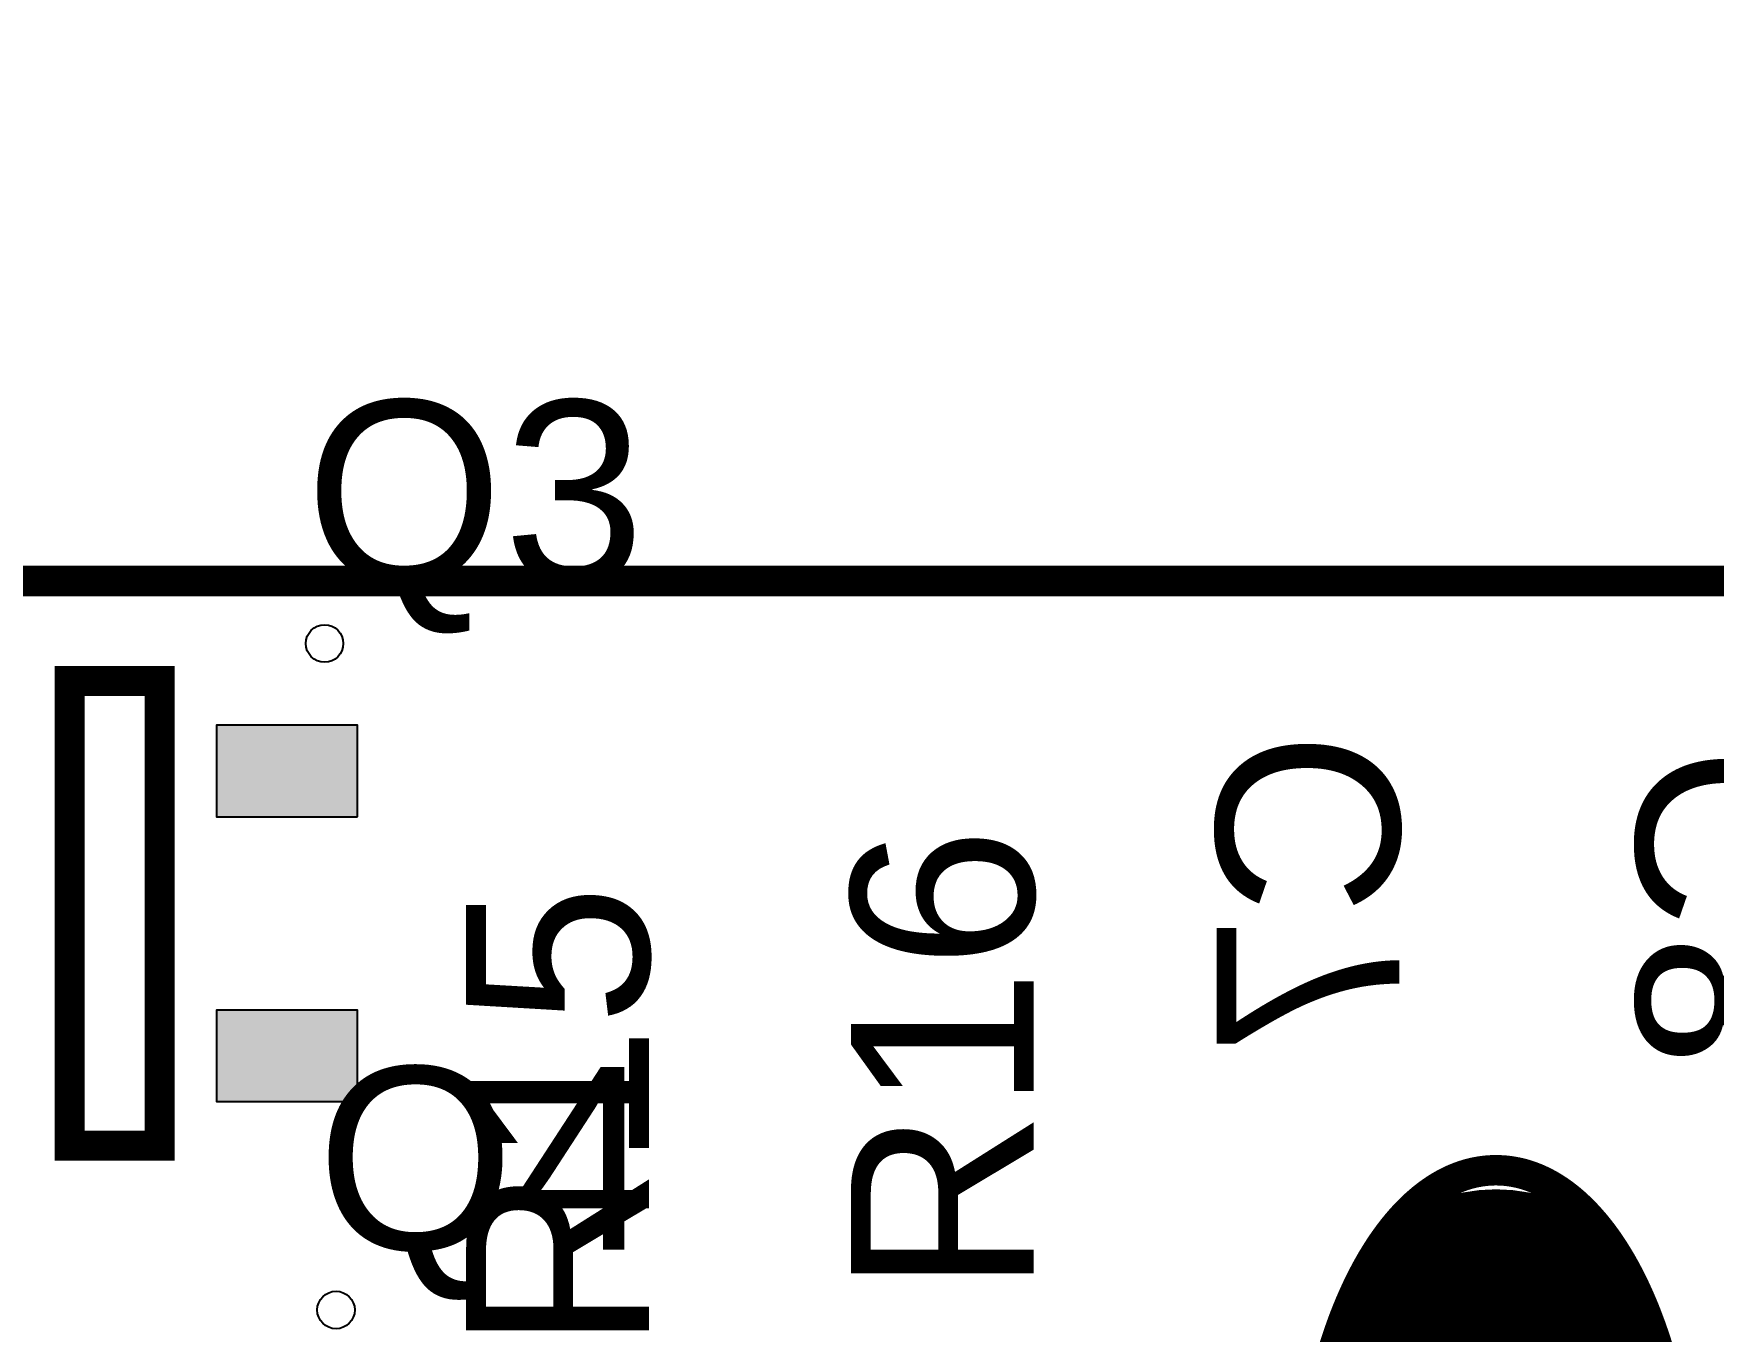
# Model space of a CAD drawing. Header units: inches. Extents: x 15 to 148, y 10 to 111.
# Drawn here: x 137.972 to 138.964, y 100.868 to 101.635 of the extents above; entities that cross this region are included whole.
import ezdxf

# ---------------------------------------------------------------- set-up
doc = ezdxf.new("R2010")
doc.units = ezdxf.units.IN
doc.header["$MEASUREMENT"] = 0
doc.layers.add('BLK_12AWG', color=7, linetype='Continuous')

# ---------------------------------------------------------------- blocks, each defined once
blk = doc.blocks.new('RPAD')
blk.add_trace([(-0.5, -0.5), (-0.5, 0.5), (0.5, -0.5), (0.5, 0.5)])
blk = doc.blocks.new('EPAD')
at = {"const_width": 0.5}
blk.add_lwpolyline([(-0.25, 0, 1), (0.25, 0, 1)], format="xyb", close=True, dxfattribs=at)
blk = doc.blocks.new('CEGHSD')
for points, const_width in [([(133.60843, 101.18443), (135.67142, 101.18443), (135.67142, 102.2553), (133.60843, 102.2553), (133.60843, 101.18443)], 0.008), ([(133.60843, 101.18443), (135.67142, 101.18443), (135.67142, 102.2553), (133.60843, 102.2553), (133.60843, 101.18443)], 0.008), ([(133.60843, 101.18443), (135.67142, 101.18443), (135.67142, 102.2553), (133.60843, 102.2553), (133.60843, 101.18443)], 0.008), ([(134.61201, 101.03613), (134.58839, 101.03613), (134.58839, 101.15817), (134.61201, 101.15817), (134.61201, 101.03613)], 0.00787), ([(134.61201, 101.03613), (134.58839, 101.03613), (134.58839, 101.15817), (134.61201, 101.15817), (134.61201, 101.03613)], 0.00787), ([(134.61201, 101.03613), (134.58839, 101.03613), (134.58839, 101.15817), (134.61201, 101.15817), (134.61201, 101.03613)], 0.00787), ([(134.96276, 101.02971), (134.9626, 101.02971), (134.96243, 101.02971), (134.96227, 101.02971), (134.96211, 101.0297), (134.96194, 101.0297), (134.96178, 101.02969), (134.96162, 101.02969), (134.96145, 101.02968), (134.96129, 101.02967), (134.96113, 101.02966), (134.96097, 101.02965), (134.9608, 101.02964), (134.96064, 101.02963), (134.96048, 101.02961), (134.96032, 101.0296), (134.96016, 101.02958), (134.95999, 101.02957), (134.95983, 101.02955), (134.95967, 101.02953), (134.95951, 101.02951), (134.95935, 101.02949), (134.95919, 101.02947), (134.95903, 101.02945), (134.95887, 101.02942), (134.95871, 101.0294), (134.95855, 101.02937), (134.95839, 101.02935), (134.95823, 101.02932), (134.95807, 101.02929), (134.95791, 101.02926), (134.95775, 101.02923), (134.95759, 101.0292), (134.95743, 101.02917), (134.95727, 101.02914), (134.95711, 101.0291), (134.95695, 101.02907), (134.95679, 101.02903), (134.95663, 101.029), (134.95648, 101.02896), (134.95632, 101.02892), (134.95616, 101.02888), (134.956, 101.02884), (134.95584, 101.0288), (134.95569, 101.02876), (134.95553, 101.02871), (134.95537, 101.02867), (134.95522, 101.02862), (134.95506, 101.02858), (134.9549, 101.02853), (134.95475, 101.02848), (134.95459, 101.02843), (134.95443, 101.02838), (134.95428, 101.02833), (134.95412, 101.02828), (134.95397, 101.02823), (134.95381, 101.02817), (134.95366, 101.02812), (134.9535, 101.02806), (134.95335, 101.02801), (134.95319, 101.02795), (134.95304, 101.02789), (134.95288, 101.02783), (134.95273, 101.02777), (134.95258, 101.02771), (134.95242, 101.02765), (134.95235, 101.02762), (134.95227, 101.02759), (134.95211, 101.02752), (134.95196, 101.02746), (134.95189, 101.02742), (134.95181, 101.02739), (134.95173, 101.02736), (134.95166, 101.02732), (134.9515, 101.02726), (134.95135, 101.02719), (134.9512, 101.02712), (134.95105, 101.02705), (134.95089, 101.02698), (134.95074, 101.02691), (134.95059, 101.02683), (134.95044, 101.02676), (134.95029, 101.02668), (134.95014, 101.02661), (134.94999, 101.02653), (134.94984, 101.02646), (134.94969, 101.02638), (134.94954, 101.0263), (134.94939, 101.02622), (134.94924, 101.02614), (134.94909, 101.02606), (134.94894, 101.02597), (134.94879, 101.02589), (134.94864, 101.02581), (134.94849, 101.02572), (134.94834, 101.02563), (134.94819, 101.02555), (134.94805, 101.02546), (134.9479, 101.02537), (134.94775, 101.02528), (134.9476, 101.02519), (134.94746, 101.0251), (134.94731, 101.02501), (134.94716, 101.02491), (134.94702, 101.02482), (134.94687, 101.02472), (134.94672, 101.02463), (134.94658, 101.02453), (134.94643, 101.02443), (134.94629, 101.02434), (134.94614, 101.02424), (134.946, 101.02414), (134.94585, 101.02404), (134.94571, 101.02393), (134.94563, 101.02388), (134.94556, 101.02383), (134.94549, 101.02378), (134.94542, 101.02373), (134.94527, 101.02362), (134.94513, 101.02352), (134.94506, 101.02347), (134.94499, 101.02341), (134.94491, 101.02336), (134.94484, 101.02331), (134.94477, 101.02325), (134.9447, 101.0232), (134.94463, 101.02314), (134.94456, 101.02309), (134.94441, 101.02298), (134.94427, 101.02287), (134.94413, 101.02276), (134.94399, 101.02265), (134.94384, 101.02254), (134.9437, 101.02242), (134.94356, 101.02231), (134.94342, 101.02219), (134.94328, 101.02208), (134.94314, 101.02196), (134.943, 101.02184), (134.94286, 101.02172), (134.94272, 101.0216), (134.94258, 101.02148), (134.94244, 101.02136), (134.9423, 101.02124), (134.94216, 101.02112), (134.94202, 101.021), (134.94188, 101.02087), (134.94174, 101.02075), (134.9416, 101.02062), (134.94147, 101.02049), (134.94133, 101.02037), (134.94119, 101.02024), (134.94105, 101.02011), (134.94092, 101.01998), (134.94078, 101.01985), (134.94064, 101.01972), (134.94051, 101.01959), (134.94037, 101.01945), (134.94024, 101.01932), (134.9401, 101.01919), (134.93997, 101.01905), (134.93983, 101.01891), (134.93976, 101.01884), (134.9397, 101.01878), (134.93963, 101.01871), (134.93956, 101.01864), (134.93949, 101.01857), (134.93943, 101.0185), (134.93936, 101.01843), (134.93929, 101.01836), (134.93916, 101.01822), (134.93903, 101.01808), (134.93889, 101.01794), (134.93876, 101.0178), (134.93863, 101.01765), (134.93849, 101.01751), (134.93836, 101.01736), (134.93823, 101.01722), (134.9381, 101.01707), (134.93797, 101.01692), (134.93783, 101.01678), (134.9377, 101.01663), (134.93757, 101.01648), (134.93744, 101.01633), (134.93731, 101.01618), (134.93718, 101.01603), (134.93712, 101.01595), (134.93705, 101.01587), (134.93699, 101.0158), (134.93692, 101.01572), (134.93686, 101.01564), (134.93679, 101.01557), (134.93673, 101.01549), (134.93666, 101.01541), (134.93654, 101.01526), (134.93641, 101.0151), (134.93628, 101.01494), (134.93615, 101.01479), (134.93602, 101.01463), (134.9359, 101.01447), (134.93577, 101.01431), (134.93564, 101.01415), (134.93552, 101.01399), (134.93539, 101.01382), (134.93526, 101.01366), (134.93514, 101.0135), (134.93501, 101.01333), (134.93489, 101.01317), (134.93483, 101.01308), (134.93476, 101.013), (134.93464, 101.01284), (134.93451, 101.01267), (134.93439, 101.0125), (134.93427, 101.01233), (134.93414, 101.01216), (134.93402, 101.01199), (134.9339, 101.01182), (134.93377, 101.01165), (134.93365, 101.01148), (134.93353, 101.0113), (134.93341, 101.01113), (134.93328, 101.01095), (134.93316, 101.01078), (134.93304, 101.0106), (134.93292, 101.01043), (134.9328, 101.01025), (134.93268, 101.01007), (134.93262, 101.00998), (134.93256, 101.00989), (134.9325, 101.0098), (134.93244, 101.00971), (134.93238, 101.00962), (134.93232, 101.00953), (134.93226, 101.00944), (134.9322, 101.00935), (134.93214, 101.00926), (134.93208, 101.00917), (134.93203, 101.00908), (134.93197, 101.00899), (134.93191, 101.00889), (134.93185, 101.0088), (134.93179, 101.00871), (134.93173, 101.00862), (134.93167, 101.00853), (134.93161, 101.00844), (134.93155, 101.00834), (134.9315, 101.00825), (134.93144, 101.00816), (134.93138, 101.00806), (134.93132, 101.00797), (134.93126, 101.00788), (134.93115, 101.00769), (134.93103, 101.0075), (134.93091, 101.00731), (134.9308, 101.00712), (134.93068, 101.00693), (134.93057, 101.00674), (134.93045, 101.00655), (134.93034, 101.00636), (134.93022, 101.00617), (134.93011, 101.00597), (134.93, 101.00578), (134.92988, 101.00558), (134.92977, 101.00539), (134.92966, 101.00519), (134.92955, 101.005), (134.92944, 101.0048), (134.92932, 101.0046), (134.92921, 101.0044), (134.9291, 101.0042), (134.92899, 101.004), (134.92888, 101.0038), (134.92877, 101.0036), (134.92866, 101.0034), (134.92855, 101.00319), (134.92844, 101.00299), (134.92833, 101.00279), (134.92823, 101.00258), (134.92812, 101.00238), (134.92801, 101.00217), (134.9279, 101.00196), (134.92785, 101.00186), (134.92779, 101.00176), (134.92774, 101.00165), (134.92769, 101.00155), (134.92758, 101.00134), (134.92747, 101.00113), (134.92737, 101.00092), (134.92726, 101.00071), (134.92721, 101.0006), (134.92716, 101.0005), (134.9271, 101.00039), (134.92705, 101.00029), (134.92695, 101.00007), (134.92684, 100.99986), (134.92674, 100.99965), (134.92664, 100.99943), (134.92653, 100.99922), (134.92643, 100.999), (134.92633, 100.99879), (134.92622, 100.99857), (134.92612, 100.99835), (134.92602, 100.99813), (134.92592, 100.99791), (134.92582, 100.99769), (134.92572, 100.99747), (134.92562, 100.99725), (134.92552, 100.99703), (134.92542, 100.99681), (134.92532, 100.99659), (134.92522, 100.99636), (134.92512, 100.99614), (134.92502, 100.99592), (134.92492, 100.99569), (134.92483, 100.99547), (134.92473, 100.99524), (134.92463, 100.99501), (134.92453, 100.99479), (134.92444, 100.99456), (134.92434, 100.99433), (134.92425, 100.9941), (134.92415, 100.99387), (134.92406, 100.99364), (134.92401, 100.99352), (134.92396, 100.99341), (134.92391, 100.99329), (134.92387, 100.99318), (134.92377, 100.99294), (134.92368, 100.99271), (134.92359, 100.99248), (134.92349, 100.99224), (134.9234, 100.99201), (134.92331, 100.99177), (134.92322, 100.99154), (134.92312, 100.9913), (134.92303, 100.99107), (134.92294, 100.99083), (134.92285, 100.99059), (134.92276, 100.99035), (134.92267, 100.99011), (134.92258, 100.98987), (134.92249, 100.98963), (134.9224, 100.98939), (134.92232, 100.98915), (134.92223, 100.98891), (134.92214, 100.98867), (134.9221, 100.98854), (134.92205, 100.98842), (134.92197, 100.98818), (134.92188, 100.98793), (134.92179, 100.98769), (134.92171, 100.98744), (134.92162, 100.9872), (134.92154, 100.98695), (134.92149, 100.98683), (134.92145, 100.9867), (134.92141, 100.98658), (134.92137, 100.98646), (134.92128, 100.98621), (134.92124, 100.98608), (134.9212, 100.98596), (134.92112, 100.98571), (134.92103, 100.98546), (134.92095, 100.98521), (134.92087, 100.98496), (134.92079, 100.98471), (134.92071, 100.98446), (134.92062, 100.9842), (134.92054, 100.98395), (134.92046, 100.9837), (134.92038, 100.98344), (134.9203, 100.98319)], 0.008), ([(134.96276, 101.02971), (134.9626, 101.02971), (134.96243, 101.02971), (134.96227, 101.02971), (134.96211, 101.0297), (134.96194, 101.0297), (134.96178, 101.02969), (134.96162, 101.02969), (134.96145, 101.02968), (134.96129, 101.02967), (134.96113, 101.02966), (134.96097, 101.02965), (134.9608, 101.02964), (134.96064, 101.02963), (134.96048, 101.02961), (134.96032, 101.0296), (134.96016, 101.02958), (134.95999, 101.02957), (134.95983, 101.02955), (134.95967, 101.02953), (134.95951, 101.02951), (134.95935, 101.02949), (134.95919, 101.02947), (134.95903, 101.02945), (134.95887, 101.02942), (134.95871, 101.0294), (134.95855, 101.02937), (134.95839, 101.02935), (134.95823, 101.02932), (134.95807, 101.02929), (134.95791, 101.02926), (134.95775, 101.02923), (134.95759, 101.0292), (134.95743, 101.02917), (134.95727, 101.02914), (134.95711, 101.0291), (134.95695, 101.02907), (134.95679, 101.02903), (134.95663, 101.029), (134.95648, 101.02896), (134.95632, 101.02892), (134.95616, 101.02888), (134.956, 101.02884), (134.95584, 101.0288), (134.95569, 101.02876), (134.95553, 101.02871), (134.95537, 101.02867), (134.95522, 101.02862), (134.95506, 101.02858), (134.9549, 101.02853), (134.95475, 101.02848), (134.95459, 101.02843), (134.95443, 101.02838), (134.95428, 101.02833), (134.95412, 101.02828), (134.95397, 101.02823), (134.95381, 101.02817), (134.95366, 101.02812), (134.9535, 101.02806), (134.95335, 101.02801), (134.95319, 101.02795), (134.95304, 101.02789), (134.95288, 101.02783), (134.95273, 101.02777), (134.95258, 101.02771), (134.95242, 101.02765), (134.95235, 101.02762), (134.95227, 101.02759), (134.95211, 101.02752), (134.95196, 101.02746), (134.95189, 101.02742), (134.95181, 101.02739), (134.95173, 101.02736), (134.95166, 101.02732), (134.9515, 101.02726), (134.95135, 101.02719), (134.9512, 101.02712), (134.95105, 101.02705), (134.95089, 101.02698), (134.95074, 101.02691), (134.95059, 101.02683), (134.95044, 101.02676), (134.95029, 101.02668), (134.95014, 101.02661), (134.94999, 101.02653), (134.94984, 101.02646), (134.94969, 101.02638), (134.94954, 101.0263), (134.94939, 101.02622), (134.94924, 101.02614), (134.94909, 101.02606), (134.94894, 101.02597), (134.94879, 101.02589), (134.94864, 101.02581), (134.94849, 101.02572), (134.94834, 101.02563), (134.94819, 101.02555), (134.94805, 101.02546), (134.9479, 101.02537), (134.94775, 101.02528), (134.9476, 101.02519), (134.94746, 101.0251), (134.94731, 101.02501), (134.94716, 101.02491), (134.94702, 101.02482), (134.94687, 101.02472), (134.94672, 101.02463), (134.94658, 101.02453), (134.94643, 101.02443), (134.94629, 101.02434), (134.94614, 101.02424), (134.946, 101.02414), (134.94585, 101.02404), (134.94571, 101.02393), (134.94563, 101.02388), (134.94556, 101.02383), (134.94549, 101.02378), (134.94542, 101.02373), (134.94527, 101.02362), (134.94513, 101.02352), (134.94506, 101.02347), (134.94499, 101.02341), (134.94491, 101.02336), (134.94484, 101.02331), (134.94477, 101.02325), (134.9447, 101.0232), (134.94463, 101.02314), (134.94456, 101.02309), (134.94441, 101.02298), (134.94427, 101.02287), (134.94413, 101.02276), (134.94399, 101.02265), (134.94384, 101.02254), (134.9437, 101.02242), (134.94356, 101.02231), (134.94342, 101.02219), (134.94328, 101.02208), (134.94314, 101.02196), (134.943, 101.02184), (134.94286, 101.02172), (134.94272, 101.0216), (134.94258, 101.02148), (134.94244, 101.02136), (134.9423, 101.02124), (134.94216, 101.02112), (134.94202, 101.021), (134.94188, 101.02087), (134.94174, 101.02075), (134.9416, 101.02062), (134.94147, 101.02049), (134.94133, 101.02037), (134.94119, 101.02024), (134.94105, 101.02011), (134.94092, 101.01998), (134.94078, 101.01985), (134.94064, 101.01972), (134.94051, 101.01959), (134.94037, 101.01945), (134.94024, 101.01932), (134.9401, 101.01919), (134.93997, 101.01905), (134.93983, 101.01891), (134.93976, 101.01884), (134.9397, 101.01878), (134.93963, 101.01871), (134.93956, 101.01864), (134.93949, 101.01857), (134.93943, 101.0185), (134.93936, 101.01843), (134.93929, 101.01836), (134.93916, 101.01822), (134.93903, 101.01808), (134.93889, 101.01794), (134.93876, 101.0178), (134.93863, 101.01765), (134.93849, 101.01751), (134.93836, 101.01736), (134.93823, 101.01722), (134.9381, 101.01707), (134.93797, 101.01692), (134.93783, 101.01678), (134.9377, 101.01663), (134.93757, 101.01648), (134.93744, 101.01633), (134.93731, 101.01618), (134.93718, 101.01603), (134.93712, 101.01595), (134.93705, 101.01587), (134.93699, 101.0158), (134.93692, 101.01572), (134.93686, 101.01564), (134.93679, 101.01557), (134.93673, 101.01549), (134.93666, 101.01541), (134.93654, 101.01526), (134.93641, 101.0151), (134.93628, 101.01494), (134.93615, 101.01479), (134.93602, 101.01463), (134.9359, 101.01447), (134.93577, 101.01431), (134.93564, 101.01415), (134.93552, 101.01399), (134.93539, 101.01382), (134.93526, 101.01366), (134.93514, 101.0135), (134.93501, 101.01333), (134.93489, 101.01317), (134.93483, 101.01308), (134.93476, 101.013), (134.93464, 101.01284), (134.93451, 101.01267), (134.93439, 101.0125), (134.93427, 101.01233), (134.93414, 101.01216), (134.93402, 101.01199), (134.9339, 101.01182), (134.93377, 101.01165), (134.93365, 101.01148), (134.93353, 101.0113), (134.93341, 101.01113), (134.93328, 101.01095), (134.93316, 101.01078), (134.93304, 101.0106), (134.93292, 101.01043), (134.9328, 101.01025), (134.93268, 101.01007), (134.93262, 101.00998), (134.93256, 101.00989), (134.9325, 101.0098), (134.93244, 101.00971), (134.93238, 101.00962), (134.93232, 101.00953), (134.93226, 101.00944), (134.9322, 101.00935), (134.93214, 101.00926), (134.93208, 101.00917), (134.93203, 101.00908), (134.93197, 101.00899), (134.93191, 101.00889), (134.93185, 101.0088), (134.93179, 101.00871), (134.93173, 101.00862), (134.93167, 101.00853), (134.93161, 101.00844), (134.93155, 101.00834), (134.9315, 101.00825), (134.93144, 101.00816), (134.93138, 101.00806), (134.93132, 101.00797), (134.93126, 101.00788), (134.93115, 101.00769), (134.93103, 101.0075), (134.93091, 101.00731), (134.9308, 101.00712), (134.93068, 101.00693), (134.93057, 101.00674), (134.93045, 101.00655), (134.93034, 101.00636), (134.93022, 101.00617), (134.93011, 101.00597), (134.93, 101.00578), (134.92988, 101.00558), (134.92977, 101.00539), (134.92966, 101.00519), (134.92955, 101.005), (134.92944, 101.0048), (134.92932, 101.0046), (134.92921, 101.0044), (134.9291, 101.0042), (134.92899, 101.004), (134.92888, 101.0038), (134.92877, 101.0036), (134.92866, 101.0034), (134.92855, 101.00319), (134.92844, 101.00299), (134.92833, 101.00279), (134.92823, 101.00258), (134.92812, 101.00238), (134.92801, 101.00217), (134.9279, 101.00196), (134.92785, 101.00186), (134.92779, 101.00176), (134.92774, 101.00165), (134.92769, 101.00155), (134.92758, 101.00134), (134.92747, 101.00113), (134.92737, 101.00092), (134.92726, 101.00071), (134.92721, 101.0006), (134.92716, 101.0005), (134.9271, 101.00039), (134.92705, 101.00029), (134.92695, 101.00007), (134.92684, 100.99986), (134.92674, 100.99965), (134.92664, 100.99943), (134.92653, 100.99922), (134.92643, 100.999), (134.92633, 100.99879), (134.92622, 100.99857), (134.92612, 100.99835), (134.92602, 100.99813), (134.92592, 100.99791), (134.92582, 100.99769), (134.92572, 100.99747), (134.92562, 100.99725), (134.92552, 100.99703), (134.92542, 100.99681), (134.92532, 100.99659), (134.92522, 100.99636), (134.92512, 100.99614), (134.92502, 100.99592), (134.92492, 100.99569), (134.92483, 100.99547), (134.92473, 100.99524), (134.92463, 100.99501), (134.92453, 100.99479), (134.92444, 100.99456), (134.92434, 100.99433), (134.92425, 100.9941), (134.92415, 100.99387), (134.92406, 100.99364), (134.92401, 100.99352), (134.92396, 100.99341), (134.92391, 100.99329), (134.92387, 100.99318), (134.92377, 100.99294), (134.92368, 100.99271), (134.92359, 100.99248), (134.92349, 100.99224), (134.9234, 100.99201), (134.92331, 100.99177), (134.92322, 100.99154), (134.92312, 100.9913), (134.92303, 100.99107), (134.92294, 100.99083), (134.92285, 100.99059), (134.92276, 100.99035), (134.92267, 100.99011), (134.92258, 100.98987), (134.92249, 100.98963), (134.9224, 100.98939), (134.92232, 100.98915), (134.92223, 100.98891), (134.92214, 100.98867), (134.9221, 100.98854), (134.92205, 100.98842), (134.92197, 100.98818), (134.92188, 100.98793), (134.92179, 100.98769), (134.92171, 100.98744), (134.92162, 100.9872), (134.92154, 100.98695), (134.92149, 100.98683), (134.92145, 100.9867), (134.92141, 100.98658), (134.92137, 100.98646), (134.92128, 100.98621), (134.92124, 100.98608), (134.9212, 100.98596), (134.92112, 100.98571), (134.92103, 100.98546), (134.92095, 100.98521), (134.92087, 100.98496), (134.92079, 100.98471), (134.92071, 100.98446), (134.92062, 100.9842), (134.92054, 100.98395), (134.92046, 100.9837), (134.92038, 100.98344), (134.9203, 100.98319)], 0.008), ([(134.96276, 101.02971), (134.9626, 101.02971), (134.96243, 101.02971), (134.96227, 101.02971), (134.96211, 101.0297), (134.96194, 101.0297), (134.96178, 101.02969), (134.96162, 101.02969), (134.96145, 101.02968), (134.96129, 101.02967), (134.96113, 101.02966), (134.96097, 101.02965), (134.9608, 101.02964), (134.96064, 101.02963), (134.96048, 101.02961), (134.96032, 101.0296), (134.96016, 101.02958), (134.95999, 101.02957), (134.95983, 101.02955), (134.95967, 101.02953), (134.95951, 101.02951), (134.95935, 101.02949), (134.95919, 101.02947), (134.95903, 101.02945), (134.95887, 101.02942), (134.95871, 101.0294), (134.95855, 101.02937), (134.95839, 101.02935), (134.95823, 101.02932), (134.95807, 101.02929), (134.95791, 101.02926), (134.95775, 101.02923), (134.95759, 101.0292), (134.95743, 101.02917), (134.95727, 101.02914), (134.95711, 101.0291), (134.95695, 101.02907), (134.95679, 101.02903), (134.95663, 101.029), (134.95648, 101.02896), (134.95632, 101.02892), (134.95616, 101.02888), (134.956, 101.02884), (134.95584, 101.0288), (134.95569, 101.02876), (134.95553, 101.02871), (134.95537, 101.02867), (134.95522, 101.02862), (134.95506, 101.02858), (134.9549, 101.02853), (134.95475, 101.02848), (134.95459, 101.02843), (134.95443, 101.02838), (134.95428, 101.02833), (134.95412, 101.02828), (134.95397, 101.02823), (134.95381, 101.02817), (134.95366, 101.02812), (134.9535, 101.02806), (134.95335, 101.02801), (134.95319, 101.02795), (134.95304, 101.02789), (134.95288, 101.02783), (134.95273, 101.02777), (134.95258, 101.02771), (134.95242, 101.02765), (134.95235, 101.02762), (134.95227, 101.02759), (134.95211, 101.02752), (134.95196, 101.02746), (134.95189, 101.02742), (134.95181, 101.02739), (134.95173, 101.02736), (134.95166, 101.02732), (134.9515, 101.02726), (134.95135, 101.02719), (134.9512, 101.02712), (134.95105, 101.02705), (134.95089, 101.02698), (134.95074, 101.02691), (134.95059, 101.02683), (134.95044, 101.02676), (134.95029, 101.02668), (134.95014, 101.02661), (134.94999, 101.02653), (134.94984, 101.02646), (134.94969, 101.02638), (134.94954, 101.0263), (134.94939, 101.02622), (134.94924, 101.02614), (134.94909, 101.02606), (134.94894, 101.02597), (134.94879, 101.02589), (134.94864, 101.02581), (134.94849, 101.02572), (134.94834, 101.02563), (134.94819, 101.02555), (134.94805, 101.02546), (134.9479, 101.02537), (134.94775, 101.02528), (134.9476, 101.02519), (134.94746, 101.0251), (134.94731, 101.02501), (134.94716, 101.02491), (134.94702, 101.02482), (134.94687, 101.02472), (134.94672, 101.02463), (134.94658, 101.02453), (134.94643, 101.02443), (134.94629, 101.02434), (134.94614, 101.02424), (134.946, 101.02414), (134.94585, 101.02404), (134.94571, 101.02393), (134.94563, 101.02388), (134.94556, 101.02383), (134.94549, 101.02378), (134.94542, 101.02373), (134.94527, 101.02362), (134.94513, 101.02352), (134.94506, 101.02347), (134.94499, 101.02341), (134.94491, 101.02336), (134.94484, 101.02331), (134.94477, 101.02325), (134.9447, 101.0232), (134.94463, 101.02314), (134.94456, 101.02309), (134.94441, 101.02298), (134.94427, 101.02287), (134.94413, 101.02276), (134.94399, 101.02265), (134.94384, 101.02254), (134.9437, 101.02242), (134.94356, 101.02231), (134.94342, 101.02219), (134.94328, 101.02208), (134.94314, 101.02196), (134.943, 101.02184), (134.94286, 101.02172), (134.94272, 101.0216), (134.94258, 101.02148), (134.94244, 101.02136), (134.9423, 101.02124), (134.94216, 101.02112), (134.94202, 101.021), (134.94188, 101.02087), (134.94174, 101.02075), (134.9416, 101.02062), (134.94147, 101.02049), (134.94133, 101.02037), (134.94119, 101.02024), (134.94105, 101.02011), (134.94092, 101.01998), (134.94078, 101.01985), (134.94064, 101.01972), (134.94051, 101.01959), (134.94037, 101.01945), (134.94024, 101.01932), (134.9401, 101.01919), (134.93997, 101.01905), (134.93983, 101.01891), (134.93976, 101.01884), (134.9397, 101.01878), (134.93963, 101.01871), (134.93956, 101.01864), (134.93949, 101.01857), (134.93943, 101.0185), (134.93936, 101.01843), (134.93929, 101.01836), (134.93916, 101.01822), (134.93903, 101.01808), (134.93889, 101.01794), (134.93876, 101.0178), (134.93863, 101.01765), (134.93849, 101.01751), (134.93836, 101.01736), (134.93823, 101.01722), (134.9381, 101.01707), (134.93797, 101.01692), (134.93783, 101.01678), (134.9377, 101.01663), (134.93757, 101.01648), (134.93744, 101.01633), (134.93731, 101.01618), (134.93718, 101.01603), (134.93712, 101.01595), (134.93705, 101.01587), (134.93699, 101.0158), (134.93692, 101.01572), (134.93686, 101.01564), (134.93679, 101.01557), (134.93673, 101.01549), (134.93666, 101.01541), (134.93654, 101.01526), (134.93641, 101.0151), (134.93628, 101.01494), (134.93615, 101.01479), (134.93602, 101.01463), (134.9359, 101.01447), (134.93577, 101.01431), (134.93564, 101.01415), (134.93552, 101.01399), (134.93539, 101.01382), (134.93526, 101.01366), (134.93514, 101.0135), (134.93501, 101.01333), (134.93489, 101.01317), (134.93483, 101.01308), (134.93476, 101.013), (134.93464, 101.01284), (134.93451, 101.01267), (134.93439, 101.0125), (134.93427, 101.01233), (134.93414, 101.01216), (134.93402, 101.01199), (134.9339, 101.01182), (134.93377, 101.01165), (134.93365, 101.01148), (134.93353, 101.0113), (134.93341, 101.01113), (134.93328, 101.01095), (134.93316, 101.01078), (134.93304, 101.0106), (134.93292, 101.01043), (134.9328, 101.01025), (134.93268, 101.01007), (134.93262, 101.00998), (134.93256, 101.00989), (134.9325, 101.0098), (134.93244, 101.00971), (134.93238, 101.00962), (134.93232, 101.00953), (134.93226, 101.00944), (134.9322, 101.00935), (134.93214, 101.00926), (134.93208, 101.00917), (134.93203, 101.00908), (134.93197, 101.00899), (134.93191, 101.00889), (134.93185, 101.0088), (134.93179, 101.00871), (134.93173, 101.00862), (134.93167, 101.00853), (134.93161, 101.00844), (134.93155, 101.00834), (134.9315, 101.00825), (134.93144, 101.00816), (134.93138, 101.00806), (134.93132, 101.00797), (134.93126, 101.00788), (134.93115, 101.00769), (134.93103, 101.0075), (134.93091, 101.00731), (134.9308, 101.00712), (134.93068, 101.00693), (134.93057, 101.00674), (134.93045, 101.00655), (134.93034, 101.00636), (134.93022, 101.00617), (134.93011, 101.00597), (134.93, 101.00578), (134.92988, 101.00558), (134.92977, 101.00539), (134.92966, 101.00519), (134.92955, 101.005), (134.92944, 101.0048), (134.92932, 101.0046), (134.92921, 101.0044), (134.9291, 101.0042), (134.92899, 101.004), (134.92888, 101.0038), (134.92877, 101.0036), (134.92866, 101.0034), (134.92855, 101.00319), (134.92844, 101.00299), (134.92833, 101.00279), (134.92823, 101.00258), (134.92812, 101.00238), (134.92801, 101.00217), (134.9279, 101.00196), (134.92785, 101.00186), (134.92779, 101.00176), (134.92774, 101.00165), (134.92769, 101.00155), (134.92758, 101.00134), (134.92747, 101.00113), (134.92737, 101.00092), (134.92726, 101.00071), (134.92721, 101.0006), (134.92716, 101.0005), (134.9271, 101.00039), (134.92705, 101.00029), (134.92695, 101.00007), (134.92684, 100.99986), (134.92674, 100.99965), (134.92664, 100.99943), (134.92653, 100.99922), (134.92643, 100.999), (134.92633, 100.99879), (134.92622, 100.99857), (134.92612, 100.99835), (134.92602, 100.99813), (134.92592, 100.99791), (134.92582, 100.99769), (134.92572, 100.99747), (134.92562, 100.99725), (134.92552, 100.99703), (134.92542, 100.99681), (134.92532, 100.99659), (134.92522, 100.99636), (134.92512, 100.99614), (134.92502, 100.99592), (134.92492, 100.99569), (134.92483, 100.99547), (134.92473, 100.99524), (134.92463, 100.99501), (134.92453, 100.99479), (134.92444, 100.99456), (134.92434, 100.99433), (134.92425, 100.9941), (134.92415, 100.99387), (134.92406, 100.99364), (134.92401, 100.99352), (134.92396, 100.99341), (134.92391, 100.99329), (134.92387, 100.99318), (134.92377, 100.99294), (134.92368, 100.99271), (134.92359, 100.99248), (134.92349, 100.99224), (134.9234, 100.99201), (134.92331, 100.99177), (134.92322, 100.99154), (134.92312, 100.9913), (134.92303, 100.99107), (134.92294, 100.99083), (134.92285, 100.99059), (134.92276, 100.99035), (134.92267, 100.99011), (134.92258, 100.98987), (134.92249, 100.98963), (134.9224, 100.98939), (134.92232, 100.98915), (134.92223, 100.98891), (134.92214, 100.98867), (134.9221, 100.98854), (134.92205, 100.98842), (134.92197, 100.98818), (134.92188, 100.98793), (134.92179, 100.98769), (134.92171, 100.98744), (134.92162, 100.9872), (134.92154, 100.98695), (134.92149, 100.98683), (134.92145, 100.9867), (134.92141, 100.98658), (134.92137, 100.98646), (134.92128, 100.98621), (134.92124, 100.98608), (134.9212, 100.98596), (134.92112, 100.98571), (134.92103, 100.98546), (134.92095, 100.98521), (134.92087, 100.98496), (134.92079, 100.98471), (134.92071, 100.98446), (134.92062, 100.9842), (134.92054, 100.98395), (134.92046, 100.9837), (134.92038, 100.98344), (134.9203, 100.98319)], 0.008), ([(134.96276, 101.02971), (134.96293, 101.02971), (134.96309, 101.02971), (134.96325, 101.02971), (134.96342, 101.0297), (134.96358, 101.0297), (134.96374, 101.02969), (134.96391, 101.02969), (134.96407, 101.02968), (134.96423, 101.02967), (134.9644, 101.02966), (134.96456, 101.02965), (134.96472, 101.02964), (134.96488, 101.02963), (134.96505, 101.02961), (134.96521, 101.0296), (134.96537, 101.02958), (134.96553, 101.02957), (134.96569, 101.02955), (134.96585, 101.02953), (134.96602, 101.02951), (134.96618, 101.02949), (134.96634, 101.02947), (134.9665, 101.02945), (134.96666, 101.02942), (134.96682, 101.0294), (134.96698, 101.02937), (134.96714, 101.02935), (134.9673, 101.02932), (134.96746, 101.02929), (134.96762, 101.02926), (134.96778, 101.02923), (134.96794, 101.0292), (134.9681, 101.02917), (134.96826, 101.02914), (134.96842, 101.0291), (134.96857, 101.02907), (134.96873, 101.02903), (134.96889, 101.029), (134.96905, 101.02896), (134.96921, 101.02892), (134.96937, 101.02888), (134.96952, 101.02884), (134.96968, 101.0288), (134.96984, 101.02876), (134.97, 101.02871), (134.97015, 101.02867), (134.97031, 101.02862), (134.97047, 101.02858), (134.97062, 101.02853), (134.97078, 101.02848), (134.97094, 101.02843), (134.97109, 101.02838), (134.97125, 101.02833), (134.9714, 101.02828), (134.97156, 101.02823), (134.97171, 101.02817), (134.97187, 101.02812), (134.97202, 101.02806), (134.97218, 101.02801), (134.97233, 101.02795), (134.97249, 101.02789), (134.97264, 101.02783), (134.9728, 101.02777), (134.97295, 101.02771), (134.9731, 101.02765), (134.97318, 101.02762), (134.97326, 101.02759), (134.97341, 101.02752), (134.97356, 101.02746), (134.97364, 101.02742), (134.97372, 101.02739), (134.97379, 101.02736), (134.97387, 101.02732), (134.97402, 101.02726), (134.97417, 101.02719), (134.97433, 101.02712), (134.97448, 101.02705), (134.97463, 101.02698), (134.97478, 101.02691), (134.97493, 101.02683), (134.97509, 101.02676), (134.97524, 101.02668), (134.97539, 101.02661), (134.97554, 101.02653), (134.97569, 101.02646), (134.97584, 101.02638), (134.97599, 101.0263), (134.97614, 101.02622), (134.97629, 101.02614), (134.97644, 101.02606), (134.97659, 101.02597), (134.97674, 101.02589), (134.97689, 101.02581), (134.97703, 101.02572), (134.97718, 101.02563), (134.97733, 101.02555), (134.97748, 101.02546), (134.97763, 101.02537), (134.97777, 101.02528), (134.97792, 101.02519), (134.97807, 101.0251), (134.97822, 101.02501), (134.97836, 101.02491), (134.97851, 101.02482), (134.97866, 101.02472), (134.9788, 101.02463), (134.97895, 101.02453), (134.97909, 101.02443), (134.97924, 101.02434), (134.97939, 101.02424), (134.97953, 101.02414), (134.97968, 101.02404), (134.97982, 101.02393), (134.97989, 101.02388), (134.97996, 101.02383), (134.98004, 101.02378), (134.98011, 101.02373), (134.98025, 101.02362), (134.9804, 101.02352), (134.98047, 101.02347), (134.98054, 101.02341), (134.98061, 101.02336), (134.98068, 101.02331), (134.98076, 101.02325), (134.98083, 101.0232), (134.9809, 101.02314), (134.98097, 101.02309), (134.98111, 101.02298), (134.98126, 101.02287), (134.9814, 101.02276), (134.98154, 101.02265), (134.98168, 101.02254), (134.98182, 101.02242), (134.98196, 101.02231), (134.98211, 101.02219), (134.98225, 101.02208), (134.98239, 101.02196), (134.98253, 101.02184), (134.98267, 101.02172), (134.98281, 101.0216), (134.98295, 101.02148), (134.98309, 101.02136), (134.98323, 101.02124), (134.98337, 101.02112), (134.98351, 101.021), (134.98364, 101.02087), (134.98378, 101.02075), (134.98392, 101.02062), (134.98406, 101.02049), (134.9842, 101.02037), (134.98433, 101.02024), (134.98447, 101.02011), (134.98461, 101.01998), (134.98474, 101.01985), (134.98488, 101.01972), (134.98502, 101.01959), (134.98515, 101.01945), (134.98529, 101.01932), (134.98542, 101.01919), (134.98556, 101.01905), (134.9857, 101.01891), (134.98576, 101.01884), (134.98583, 101.01878), (134.9859, 101.01871), (134.98596, 101.01864), (134.98603, 101.01857), (134.9861, 101.0185), (134.98617, 101.01843), (134.98623, 101.01836), (134.98637, 101.01822), (134.9865, 101.01808), (134.98663, 101.01794), (134.98677, 101.0178), (134.9869, 101.01765), (134.98703, 101.01751), (134.98716, 101.01736), (134.9873, 101.01722), (134.98743, 101.01707), (134.98756, 101.01692), (134.98769, 101.01678), (134.98782, 101.01663), (134.98795, 101.01648), (134.98808, 101.01633), (134.98821, 101.01618), (134.98834, 101.01603), (134.98841, 101.01595), (134.98847, 101.01587), (134.98854, 101.0158), (134.9886, 101.01572), (134.98867, 101.01564), (134.98873, 101.01557), (134.9888, 101.01549), (134.98886, 101.01541), (134.98899, 101.01526), (134.98912, 101.0151), (134.98925, 101.01494), (134.98937, 101.01479), (134.9895, 101.01463), (134.98963, 101.01447), (134.98976, 101.01431), (134.98988, 101.01415), (134.99001, 101.01399), (134.99014, 101.01382), (134.99026, 101.01366), (134.99039, 101.0135), (134.99051, 101.01333), (134.99064, 101.01317), (134.9907, 101.01308), (134.99076, 101.013), (134.99089, 101.01284), (134.99101, 101.01267), (134.99114, 101.0125), (134.99126, 101.01233), (134.99138, 101.01216), (134.99151, 101.01199), (134.99163, 101.01182), (134.99175, 101.01165), (134.99188, 101.01148), (134.992, 101.0113), (134.99212, 101.01113), (134.99224, 101.01095), (134.99236, 101.01078), (134.99248, 101.0106), (134.9926, 101.01043), (134.99272, 101.01025), (134.99284, 101.01007), (134.9929, 101.00998), (134.99296, 101.00989), (134.99302, 101.0098), (134.99308, 101.00971), (134.99314, 101.00962), (134.9932, 101.00953), (134.99326, 101.00944), (134.99332, 101.00935), (134.99338, 101.00926), (134.99344, 101.00917), (134.9935, 101.00908), (134.99356, 101.00899), (134.99362, 101.00889), (134.99368, 101.0088), (134.99374, 101.00871), (134.9938, 101.00862), (134.99385, 101.00853), (134.99391, 101.00844), (134.99397, 101.00834), (134.99403, 101.00825), (134.99409, 101.00816), (134.99415, 101.00806), (134.99421, 101.00797), (134.99426, 101.00788), (134.99438, 101.00769), (134.9945, 101.0075), (134.99461, 101.00731), (134.99473, 101.00712), (134.99484, 101.00693), (134.99496, 101.00674), (134.99507, 101.00655), (134.99519, 101.00636), (134.9953, 101.00617), (134.99541, 101.00597), (134.99553, 101.00578), (134.99564, 101.00558), (134.99575, 101.00539), (134.99587, 101.00519), (134.99598, 101.005), (134.99609, 101.0048), (134.9962, 101.0046), (134.99631, 101.0044), (134.99642, 101.0042), (134.99653, 101.004), (134.99665, 101.0038), (134.99676, 101.0036), (134.99686, 101.0034), (134.99697, 101.00319), (134.99708, 101.00299), (134.99719, 101.00279), (134.9973, 101.00258), (134.99741, 101.00238), (134.99752, 101.00217), (134.99762, 101.00196), (134.99768, 101.00186), (134.99773, 101.00176), (134.99778, 101.00165), (134.99784, 101.00155), (134.99795, 101.00134), (134.99805, 101.00113), (134.99816, 101.00092), (134.99826, 101.00071), (134.99832, 101.0006), (134.99837, 101.0005), (134.99842, 101.00039), (134.99847, 101.00029), (134.99858, 101.00007), (134.99868, 100.99986), (134.99879, 100.99965), (134.99889, 100.99943), (134.99899, 100.99922), (134.9991, 100.999), (134.9992, 100.99879), (134.9993, 100.99857), (134.9994, 100.99835), (134.99951, 100.99813), (134.99961, 100.99791), (134.99971, 100.99769), (134.99981, 100.99747), (134.99991, 100.99725), (135.00001, 100.99703), (135.00011, 100.99681), (135.00021, 100.99659), (135.00031, 100.99636), (135.00041, 100.99614), (135.0005, 100.99592), (135.0006, 100.99569), (135.0007, 100.99547), (135.0008, 100.99524), (135.00089, 100.99501), (135.00099, 100.99479), (135.00109, 100.99456), (135.00118, 100.99433), (135.00128, 100.9941), (135.00138, 100.99387), (135.00147, 100.99364), (135.00152, 100.99352), (135.00156, 100.99341), (135.00161, 100.99329), (135.00166, 100.99318), (135.00175, 100.99294), (135.00185, 100.99271), (135.00194, 100.99248), (135.00203, 100.99224), (135.00213, 100.99201), (135.00222, 100.99177), (135.00231, 100.99154), (135.0024, 100.9913), (135.00249, 100.99107), (135.00258, 100.99083), (135.00267, 100.99059), (135.00276, 100.99035), (135.00285, 100.99011), (135.00294, 100.98987), (135.00303, 100.98963), (135.00312, 100.98939), (135.00321, 100.98915), (135.0033, 100.98891), (135.00338, 100.98867), (135.00343, 100.98854), (135.00347, 100.98842), (135.00356, 100.98818), (135.00365, 100.98793), (135.00373, 100.98769), (135.00382, 100.98744), (135.0039, 100.9872), (135.00399, 100.98695), (135.00403, 100.98683), (135.00407, 100.9867), (135.00412, 100.98658), (135.00416, 100.98646), (135.00424, 100.98621), (135.00428, 100.98608), (135.00433, 100.98596), (135.00441, 100.98571), (135.00449, 100.98546), (135.00457, 100.98521), (135.00466, 100.98496), (135.00474, 100.98471), (135.00482, 100.98446), (135.0049, 100.9842), (135.00498, 100.98395), (135.00506, 100.9837), (135.00514, 100.98344), (135.00522, 100.98319)], 0.008), ([(134.96276, 101.02971), (134.96293, 101.02971), (134.96309, 101.02971), (134.96325, 101.02971), (134.96342, 101.0297), (134.96358, 101.0297), (134.96374, 101.02969), (134.96391, 101.02969), (134.96407, 101.02968), (134.96423, 101.02967), (134.9644, 101.02966), (134.96456, 101.02965), (134.96472, 101.02964), (134.96488, 101.02963), (134.96505, 101.02961), (134.96521, 101.0296), (134.96537, 101.02958), (134.96553, 101.02957), (134.96569, 101.02955), (134.96585, 101.02953), (134.96602, 101.02951), (134.96618, 101.02949), (134.96634, 101.02947), (134.9665, 101.02945), (134.96666, 101.02942), (134.96682, 101.0294), (134.96698, 101.02937), (134.96714, 101.02935), (134.9673, 101.02932), (134.96746, 101.02929), (134.96762, 101.02926), (134.96778, 101.02923), (134.96794, 101.0292), (134.9681, 101.02917), (134.96826, 101.02914), (134.96842, 101.0291), (134.96857, 101.02907), (134.96873, 101.02903), (134.96889, 101.029), (134.96905, 101.02896), (134.96921, 101.02892), (134.96937, 101.02888), (134.96952, 101.02884), (134.96968, 101.0288), (134.96984, 101.02876), (134.97, 101.02871), (134.97015, 101.02867), (134.97031, 101.02862), (134.97047, 101.02858), (134.97062, 101.02853), (134.97078, 101.02848), (134.97094, 101.02843), (134.97109, 101.02838), (134.97125, 101.02833), (134.9714, 101.02828), (134.97156, 101.02823), (134.97171, 101.02817), (134.97187, 101.02812), (134.97202, 101.02806), (134.97218, 101.02801), (134.97233, 101.02795), (134.97249, 101.02789), (134.97264, 101.02783), (134.9728, 101.02777), (134.97295, 101.02771), (134.9731, 101.02765), (134.97318, 101.02762), (134.97326, 101.02759), (134.97341, 101.02752), (134.97356, 101.02746), (134.97364, 101.02742), (134.97372, 101.02739), (134.97379, 101.02736), (134.97387, 101.02732), (134.97402, 101.02726), (134.97417, 101.02719), (134.97433, 101.02712), (134.97448, 101.02705), (134.97463, 101.02698), (134.97478, 101.02691), (134.97493, 101.02683), (134.97509, 101.02676), (134.97524, 101.02668), (134.97539, 101.02661), (134.97554, 101.02653), (134.97569, 101.02646), (134.97584, 101.02638), (134.97599, 101.0263), (134.97614, 101.02622), (134.97629, 101.02614), (134.97644, 101.02606), (134.97659, 101.02597), (134.97674, 101.02589), (134.97689, 101.02581), (134.97703, 101.02572), (134.97718, 101.02563), (134.97733, 101.02555), (134.97748, 101.02546), (134.97763, 101.02537), (134.97777, 101.02528), (134.97792, 101.02519), (134.97807, 101.0251), (134.97822, 101.02501), (134.97836, 101.02491), (134.97851, 101.02482), (134.97866, 101.02472), (134.9788, 101.02463), (134.97895, 101.02453), (134.97909, 101.02443), (134.97924, 101.02434), (134.97939, 101.02424), (134.97953, 101.02414), (134.97968, 101.02404), (134.97982, 101.02393), (134.97989, 101.02388), (134.97996, 101.02383), (134.98004, 101.02378), (134.98011, 101.02373), (134.98025, 101.02362), (134.9804, 101.02352), (134.98047, 101.02347), (134.98054, 101.02341), (134.98061, 101.02336), (134.98068, 101.02331), (134.98076, 101.02325), (134.98083, 101.0232), (134.9809, 101.02314), (134.98097, 101.02309), (134.98111, 101.02298), (134.98126, 101.02287), (134.9814, 101.02276), (134.98154, 101.02265), (134.98168, 101.02254), (134.98182, 101.02242), (134.98196, 101.02231), (134.98211, 101.02219), (134.98225, 101.02208), (134.98239, 101.02196), (134.98253, 101.02184), (134.98267, 101.02172), (134.98281, 101.0216), (134.98295, 101.02148), (134.98309, 101.02136), (134.98323, 101.02124), (134.98337, 101.02112), (134.98351, 101.021), (134.98364, 101.02087), (134.98378, 101.02075), (134.98392, 101.02062), (134.98406, 101.02049), (134.9842, 101.02037), (134.98433, 101.02024), (134.98447, 101.02011), (134.98461, 101.01998), (134.98474, 101.01985), (134.98488, 101.01972), (134.98502, 101.01959), (134.98515, 101.01945), (134.98529, 101.01932), (134.98542, 101.01919), (134.98556, 101.01905), (134.9857, 101.01891), (134.98576, 101.01884), (134.98583, 101.01878), (134.9859, 101.01871), (134.98596, 101.01864), (134.98603, 101.01857), (134.9861, 101.0185), (134.98617, 101.01843), (134.98623, 101.01836), (134.98637, 101.01822), (134.9865, 101.01808), (134.98663, 101.01794), (134.98677, 101.0178), (134.9869, 101.01765), (134.98703, 101.01751), (134.98716, 101.01736), (134.9873, 101.01722), (134.98743, 101.01707), (134.98756, 101.01692), (134.98769, 101.01678), (134.98782, 101.01663), (134.98795, 101.01648), (134.98808, 101.01633), (134.98821, 101.01618), (134.98834, 101.01603), (134.98841, 101.01595), (134.98847, 101.01587), (134.98854, 101.0158), (134.9886, 101.01572), (134.98867, 101.01564), (134.98873, 101.01557), (134.9888, 101.01549), (134.98886, 101.01541), (134.98899, 101.01526), (134.98912, 101.0151), (134.98925, 101.01494), (134.98937, 101.01479), (134.9895, 101.01463), (134.98963, 101.01447), (134.98976, 101.01431), (134.98988, 101.01415), (134.99001, 101.01399), (134.99014, 101.01382), (134.99026, 101.01366), (134.99039, 101.0135), (134.99051, 101.01333), (134.99064, 101.01317), (134.9907, 101.01308), (134.99076, 101.013), (134.99089, 101.01284), (134.99101, 101.01267), (134.99114, 101.0125), (134.99126, 101.01233), (134.99138, 101.01216), (134.99151, 101.01199), (134.99163, 101.01182), (134.99175, 101.01165), (134.99188, 101.01148), (134.992, 101.0113), (134.99212, 101.01113), (134.99224, 101.01095), (134.99236, 101.01078), (134.99248, 101.0106), (134.9926, 101.01043), (134.99272, 101.01025), (134.99284, 101.01007), (134.9929, 101.00998), (134.99296, 101.00989), (134.99302, 101.0098), (134.99308, 101.00971), (134.99314, 101.00962), (134.9932, 101.00953), (134.99326, 101.00944), (134.99332, 101.00935), (134.99338, 101.00926), (134.99344, 101.00917), (134.9935, 101.00908), (134.99356, 101.00899), (134.99362, 101.00889), (134.99368, 101.0088), (134.99374, 101.00871), (134.9938, 101.00862), (134.99385, 101.00853), (134.99391, 101.00844), (134.99397, 101.00834), (134.99403, 101.00825), (134.99409, 101.00816), (134.99415, 101.00806), (134.99421, 101.00797), (134.99426, 101.00788), (134.99438, 101.00769), (134.9945, 101.0075), (134.99461, 101.00731), (134.99473, 101.00712), (134.99484, 101.00693), (134.99496, 101.00674), (134.99507, 101.00655), (134.99519, 101.00636), (134.9953, 101.00617), (134.99541, 101.00597), (134.99553, 101.00578), (134.99564, 101.00558), (134.99575, 101.00539), (134.99587, 101.00519), (134.99598, 101.005), (134.99609, 101.0048), (134.9962, 101.0046), (134.99631, 101.0044), (134.99642, 101.0042), (134.99653, 101.004), (134.99665, 101.0038), (134.99676, 101.0036), (134.99686, 101.0034), (134.99697, 101.00319), (134.99708, 101.00299), (134.99719, 101.00279), (134.9973, 101.00258), (134.99741, 101.00238), (134.99752, 101.00217), (134.99762, 101.00196), (134.99768, 101.00186), (134.99773, 101.00176), (134.99778, 101.00165), (134.99784, 101.00155), (134.99795, 101.00134), (134.99805, 101.00113), (134.99816, 101.00092), (134.99826, 101.00071), (134.99832, 101.0006), (134.99837, 101.0005), (134.99842, 101.00039), (134.99847, 101.00029), (134.99858, 101.00007), (134.99868, 100.99986), (134.99879, 100.99965), (134.99889, 100.99943), (134.99899, 100.99922), (134.9991, 100.999), (134.9992, 100.99879), (134.9993, 100.99857), (134.9994, 100.99835), (134.99951, 100.99813), (134.99961, 100.99791), (134.99971, 100.99769), (134.99981, 100.99747), (134.99991, 100.99725), (135.00001, 100.99703), (135.00011, 100.99681), (135.00021, 100.99659), (135.00031, 100.99636), (135.00041, 100.99614), (135.0005, 100.99592), (135.0006, 100.99569), (135.0007, 100.99547), (135.0008, 100.99524), (135.00089, 100.99501), (135.00099, 100.99479), (135.00109, 100.99456), (135.00118, 100.99433), (135.00128, 100.9941), (135.00138, 100.99387), (135.00147, 100.99364), (135.00152, 100.99352), (135.00156, 100.99341), (135.00161, 100.99329), (135.00166, 100.99318), (135.00175, 100.99294), (135.00185, 100.99271), (135.00194, 100.99248), (135.00203, 100.99224), (135.00213, 100.99201), (135.00222, 100.99177), (135.00231, 100.99154), (135.0024, 100.9913), (135.00249, 100.99107), (135.00258, 100.99083), (135.00267, 100.99059), (135.00276, 100.99035), (135.00285, 100.99011), (135.00294, 100.98987), (135.00303, 100.98963), (135.00312, 100.98939), (135.00321, 100.98915), (135.0033, 100.98891), (135.00338, 100.98867), (135.00343, 100.98854), (135.00347, 100.98842), (135.00356, 100.98818), (135.00365, 100.98793), (135.00373, 100.98769), (135.00382, 100.98744), (135.0039, 100.9872), (135.00399, 100.98695), (135.00403, 100.98683), (135.00407, 100.9867), (135.00412, 100.98658), (135.00416, 100.98646), (135.00424, 100.98621), (135.00428, 100.98608), (135.00433, 100.98596), (135.00441, 100.98571), (135.00449, 100.98546), (135.00457, 100.98521), (135.00466, 100.98496), (135.00474, 100.98471), (135.00482, 100.98446), (135.0049, 100.9842), (135.00498, 100.98395), (135.00506, 100.9837), (135.00514, 100.98344), (135.00522, 100.98319)], 0.008), ([(134.96276, 101.02971), (134.96293, 101.02971), (134.96309, 101.02971), (134.96325, 101.02971), (134.96342, 101.0297), (134.96358, 101.0297), (134.96374, 101.02969), (134.96391, 101.02969), (134.96407, 101.02968), (134.96423, 101.02967), (134.9644, 101.02966), (134.96456, 101.02965), (134.96472, 101.02964), (134.96488, 101.02963), (134.96505, 101.02961), (134.96521, 101.0296), (134.96537, 101.02958), (134.96553, 101.02957), (134.96569, 101.02955), (134.96585, 101.02953), (134.96602, 101.02951), (134.96618, 101.02949), (134.96634, 101.02947), (134.9665, 101.02945), (134.96666, 101.02942), (134.96682, 101.0294), (134.96698, 101.02937), (134.96714, 101.02935), (134.9673, 101.02932), (134.96746, 101.02929), (134.96762, 101.02926), (134.96778, 101.02923), (134.96794, 101.0292), (134.9681, 101.02917), (134.96826, 101.02914), (134.96842, 101.0291), (134.96857, 101.02907), (134.96873, 101.02903), (134.96889, 101.029), (134.96905, 101.02896), (134.96921, 101.02892), (134.96937, 101.02888), (134.96952, 101.02884), (134.96968, 101.0288), (134.96984, 101.02876), (134.97, 101.02871), (134.97015, 101.02867), (134.97031, 101.02862), (134.97047, 101.02858), (134.97062, 101.02853), (134.97078, 101.02848), (134.97094, 101.02843), (134.97109, 101.02838), (134.97125, 101.02833), (134.9714, 101.02828), (134.97156, 101.02823), (134.97171, 101.02817), (134.97187, 101.02812), (134.97202, 101.02806), (134.97218, 101.02801), (134.97233, 101.02795), (134.97249, 101.02789), (134.97264, 101.02783), (134.9728, 101.02777), (134.97295, 101.02771), (134.9731, 101.02765), (134.97318, 101.02762), (134.97326, 101.02759), (134.97341, 101.02752), (134.97356, 101.02746), (134.97364, 101.02742), (134.97372, 101.02739), (134.97379, 101.02736), (134.97387, 101.02732), (134.97402, 101.02726), (134.97417, 101.02719), (134.97433, 101.02712), (134.97448, 101.02705), (134.97463, 101.02698), (134.97478, 101.02691), (134.97493, 101.02683), (134.97509, 101.02676), (134.97524, 101.02668), (134.97539, 101.02661), (134.97554, 101.02653), (134.97569, 101.02646), (134.97584, 101.02638), (134.97599, 101.0263), (134.97614, 101.02622), (134.97629, 101.02614), (134.97644, 101.02606), (134.97659, 101.02597), (134.97674, 101.02589), (134.97689, 101.02581), (134.97703, 101.02572), (134.97718, 101.02563), (134.97733, 101.02555), (134.97748, 101.02546), (134.97763, 101.02537), (134.97777, 101.02528), (134.97792, 101.02519), (134.97807, 101.0251), (134.97822, 101.02501), (134.97836, 101.02491), (134.97851, 101.02482), (134.97866, 101.02472), (134.9788, 101.02463), (134.97895, 101.02453), (134.97909, 101.02443), (134.97924, 101.02434), (134.97939, 101.02424), (134.97953, 101.02414), (134.97968, 101.02404), (134.97982, 101.02393), (134.97989, 101.02388), (134.97996, 101.02383), (134.98004, 101.02378), (134.98011, 101.02373), (134.98025, 101.02362), (134.9804, 101.02352), (134.98047, 101.02347), (134.98054, 101.02341), (134.98061, 101.02336), (134.98068, 101.02331), (134.98076, 101.02325), (134.98083, 101.0232), (134.9809, 101.02314), (134.98097, 101.02309), (134.98111, 101.02298), (134.98126, 101.02287), (134.9814, 101.02276), (134.98154, 101.02265), (134.98168, 101.02254), (134.98182, 101.02242), (134.98196, 101.02231), (134.98211, 101.02219), (134.98225, 101.02208), (134.98239, 101.02196), (134.98253, 101.02184), (134.98267, 101.02172), (134.98281, 101.0216), (134.98295, 101.02148), (134.98309, 101.02136), (134.98323, 101.02124), (134.98337, 101.02112), (134.98351, 101.021), (134.98364, 101.02087), (134.98378, 101.02075), (134.98392, 101.02062), (134.98406, 101.02049), (134.9842, 101.02037), (134.98433, 101.02024), (134.98447, 101.02011), (134.98461, 101.01998), (134.98474, 101.01985), (134.98488, 101.01972), (134.98502, 101.01959), (134.98515, 101.01945), (134.98529, 101.01932), (134.98542, 101.01919), (134.98556, 101.01905), (134.9857, 101.01891), (134.98576, 101.01884), (134.98583, 101.01878), (134.9859, 101.01871), (134.98596, 101.01864), (134.98603, 101.01857), (134.9861, 101.0185), (134.98617, 101.01843), (134.98623, 101.01836), (134.98637, 101.01822), (134.9865, 101.01808), (134.98663, 101.01794), (134.98677, 101.0178), (134.9869, 101.01765), (134.98703, 101.01751), (134.98716, 101.01736), (134.9873, 101.01722), (134.98743, 101.01707), (134.98756, 101.01692), (134.98769, 101.01678), (134.98782, 101.01663), (134.98795, 101.01648), (134.98808, 101.01633), (134.98821, 101.01618), (134.98834, 101.01603), (134.98841, 101.01595), (134.98847, 101.01587), (134.98854, 101.0158), (134.9886, 101.01572), (134.98867, 101.01564), (134.98873, 101.01557), (134.9888, 101.01549), (134.98886, 101.01541), (134.98899, 101.01526), (134.98912, 101.0151), (134.98925, 101.01494), (134.98937, 101.01479), (134.9895, 101.01463), (134.98963, 101.01447), (134.98976, 101.01431), (134.98988, 101.01415), (134.99001, 101.01399), (134.99014, 101.01382), (134.99026, 101.01366), (134.99039, 101.0135), (134.99051, 101.01333), (134.99064, 101.01317), (134.9907, 101.01308), (134.99076, 101.013), (134.99089, 101.01284), (134.99101, 101.01267), (134.99114, 101.0125), (134.99126, 101.01233), (134.99138, 101.01216), (134.99151, 101.01199), (134.99163, 101.01182), (134.99175, 101.01165), (134.99188, 101.01148), (134.992, 101.0113), (134.99212, 101.01113), (134.99224, 101.01095), (134.99236, 101.01078), (134.99248, 101.0106), (134.9926, 101.01043), (134.99272, 101.01025), (134.99284, 101.01007), (134.9929, 101.00998), (134.99296, 101.00989), (134.99302, 101.0098), (134.99308, 101.00971), (134.99314, 101.00962), (134.9932, 101.00953), (134.99326, 101.00944), (134.99332, 101.00935), (134.99338, 101.00926), (134.99344, 101.00917), (134.9935, 101.00908), (134.99356, 101.00899), (134.99362, 101.00889), (134.99368, 101.0088), (134.99374, 101.00871), (134.9938, 101.00862), (134.99385, 101.00853), (134.99391, 101.00844), (134.99397, 101.00834), (134.99403, 101.00825), (134.99409, 101.00816), (134.99415, 101.00806), (134.99421, 101.00797), (134.99426, 101.00788), (134.99438, 101.00769), (134.9945, 101.0075), (134.99461, 101.00731), (134.99473, 101.00712), (134.99484, 101.00693), (134.99496, 101.00674), (134.99507, 101.00655), (134.99519, 101.00636), (134.9953, 101.00617), (134.99541, 101.00597), (134.99553, 101.00578), (134.99564, 101.00558), (134.99575, 101.00539), (134.99587, 101.00519), (134.99598, 101.005), (134.99609, 101.0048), (134.9962, 101.0046), (134.99631, 101.0044), (134.99642, 101.0042), (134.99653, 101.004), (134.99665, 101.0038), (134.99676, 101.0036), (134.99686, 101.0034), (134.99697, 101.00319), (134.99708, 101.00299), (134.99719, 101.00279), (134.9973, 101.00258), (134.99741, 101.00238), (134.99752, 101.00217), (134.99762, 101.00196), (134.99768, 101.00186), (134.99773, 101.00176), (134.99778, 101.00165), (134.99784, 101.00155), (134.99795, 101.00134), (134.99805, 101.00113), (134.99816, 101.00092), (134.99826, 101.00071), (134.99832, 101.0006), (134.99837, 101.0005), (134.99842, 101.00039), (134.99847, 101.00029), (134.99858, 101.00007), (134.99868, 100.99986), (134.99879, 100.99965), (134.99889, 100.99943), (134.99899, 100.99922), (134.9991, 100.999), (134.9992, 100.99879), (134.9993, 100.99857), (134.9994, 100.99835), (134.99951, 100.99813), (134.99961, 100.99791), (134.99971, 100.99769), (134.99981, 100.99747), (134.99991, 100.99725), (135.00001, 100.99703), (135.00011, 100.99681), (135.00021, 100.99659), (135.00031, 100.99636), (135.00041, 100.99614), (135.0005, 100.99592), (135.0006, 100.99569), (135.0007, 100.99547), (135.0008, 100.99524), (135.00089, 100.99501), (135.00099, 100.99479), (135.00109, 100.99456), (135.00118, 100.99433), (135.00128, 100.9941), (135.00138, 100.99387), (135.00147, 100.99364), (135.00152, 100.99352), (135.00156, 100.99341), (135.00161, 100.99329), (135.00166, 100.99318), (135.00175, 100.99294), (135.00185, 100.99271), (135.00194, 100.99248), (135.00203, 100.99224), (135.00213, 100.99201), (135.00222, 100.99177), (135.00231, 100.99154), (135.0024, 100.9913), (135.00249, 100.99107), (135.00258, 100.99083), (135.00267, 100.99059), (135.00276, 100.99035), (135.00285, 100.99011), (135.00294, 100.98987), (135.00303, 100.98963), (135.00312, 100.98939), (135.00321, 100.98915), (135.0033, 100.98891), (135.00338, 100.98867), (135.00343, 100.98854), (135.00347, 100.98842), (135.00356, 100.98818), (135.00365, 100.98793), (135.00373, 100.98769), (135.00382, 100.98744), (135.0039, 100.9872), (135.00399, 100.98695), (135.00403, 100.98683), (135.00407, 100.9867), (135.00412, 100.98658), (135.00416, 100.98646), (135.00424, 100.98621), (135.00428, 100.98608), (135.00433, 100.98596), (135.00441, 100.98571), (135.00449, 100.98546), (135.00457, 100.98521), (135.00466, 100.98496), (135.00474, 100.98471), (135.00482, 100.98446), (135.0049, 100.9842), (135.00498, 100.98395), (135.00506, 100.9837), (135.00514, 100.98344), (135.00522, 100.98319)], 0.008)]:
    blk.add_lwpolyline(points, dxfattribs=dict(const_width=const_width))
for points in [[(134.66397, 101.12255), (134.66397, 101.14655), (134.62697, 101.14655), (134.62697, 101.12255), (134.66397, 101.12255)], [(134.66397, 101.04775), (134.66397, 101.07175), (134.62697, 101.07175), (134.62697, 101.04775), (134.66397, 101.04775)]]:
    blk.add_lwpolyline(points, close=True)
for centre in [(134.65531, 101.16802), (134.65531, 101.16802), (134.65531, 101.16802), (134.65831, 100.99302), (134.65831, 100.99302), (134.65831, 100.99302)]:
    blk.add_circle(centre, 0.00492)
at = {"xscale": 0.024, "yscale": 0.037, "rotation": 90}
for p in [(134.64547, 101.13455), (134.64547, 101.05975)]:
    blk.add_blockref('RPAD', p, dxfattribs=at)
at = {"xscale": 0.09, "yscale": 0.09}
blk.add_blockref('EPAD', (134.96276, 100.97971), dxfattribs=at)
at = {"width": 1.041667}
for s, p in [('Q3', (134.6502, 101.18386)), ('Q3', (134.6502, 101.18386)), ('Q3', (134.6502, 101.18386)), ('Q4', (134.6532, 101.00886)), ('Q4', (134.6532, 101.00886)), ('Q4', (134.6532, 101.00886))]:
    blk.add_text(s, height=0.048, dxfattribs=at).set_placement(p)
at = {"text_generation_flag": 2, "width": 1.041667}
for s, p in [('C7', (134.93744, 101.14506)), ('C7', (134.93744, 101.14506)), ('C7', (134.93744, 101.14506)), ('C8', (135.04768, 101.14113)), ('C8', (135.04768, 101.14113)), ('C8', (135.04768, 101.14113))]:
    blk.add_text(s, height=0.048, rotation=90, dxfattribs=at).set_placement(p)
at = {"width": 1.041667}
for s, p in [('R16', (134.84147, 100.99715)), ('R16', (134.84147, 100.99715)), ('R16', (134.84147, 100.99715)), ('R15', (134.74047, 100.98215)), ('R15', (134.74047, 100.98215)), ('R15', (134.74047, 100.98215))]:
    blk.add_text(s, height=0.048, rotation=90, dxfattribs=at).set_placement(p)

msp = doc.modelspace()

# ---------------------------------------------------------------- block references
at = {"layer": 'BLK_12AWG', "xscale": 2.25, "yscale": 2.25, "zscale": 2.25}
msp.add_blockref('CEGHSD', (-164.83027, -126.3532), dxfattribs=at)

doc.saveas('drawing.dxf')
